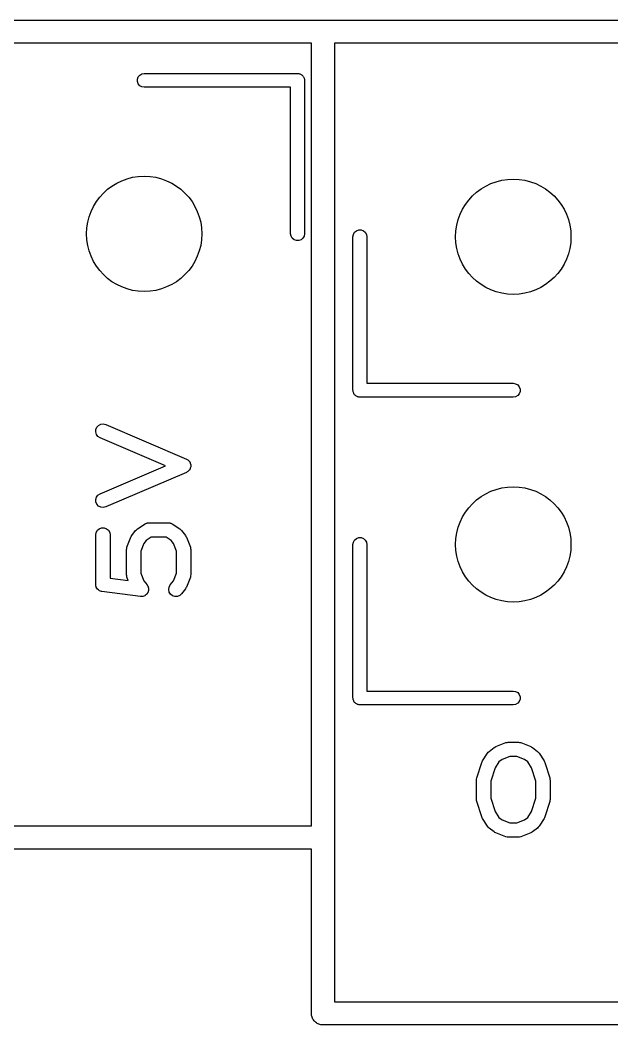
# Model space of a CAD drawing. Extents: x 10 to 287, y -200 to -10.
# Drawn here: x 83.61 to 88.74, y -45.82 to -37.11 of the extents above; entities that cross this region are included whole.
import ezdxf

# ---------------------------------------------------------------- set-up
doc = ezdxf.new("R2010")
doc.units = 0
doc.header["$MEASUREMENT"] = 0
doc.layers.add('BLACK', color=7, linetype='CONTINUOUS')

msp = doc.modelspace()

# ---------------------------------------------------------------- linework, layer by layer
at = {"layer": 'Black'}
for p, q in [((70.231, -37.111), (86.233, -37.111)), ((86.233, -37.111), (107.188, -37.111)), ((86.133, -37.311), (70.331, -37.311)), ((86.133, -44.096), (86.133, -37.311)), ((86.333, -37.311), (86.333, -44.196)), ((107.088, -37.311), (86.333, -37.311)), ((84.6245, -37.6232), (84.6316, -37.6036)), ((84.6316, -37.6036), (84.645, -37.5876)), ((84.645, -37.5876), (84.6631, -37.5772)), ((84.6631, -37.5772), (84.6836, -37.5736)), ((84.6836, -37.5736), (86.0136, -37.5736)), ((86.0136, -37.5736), (86.0188, -37.5745)), ((86.0188, -37.5745), (86.024, -37.5745)), ((86.024, -37.5745), (86.0289, -37.5763)), ((86.0289, -37.5763), (86.0341, -37.5772)), ((86.0341, -37.5772), (86.0387, -37.5798)), ((86.0387, -37.5798), (86.0436, -37.5816)), ((86.0436, -37.5816), (86.0476, -37.585)), ((86.0476, -37.585), (86.0522, -37.5876)), ((86.0522, -37.5876), (86.0555, -37.5917)), ((86.0555, -37.5917), (86.0596, -37.595)), ((86.0596, -37.595), (86.0622, -37.5996)), ((86.0622, -37.5996), (86.0656, -37.6036)), ((86.0656, -37.6036), (86.0674, -37.6085)), ((86.0674, -37.6085), (86.07, -37.6131)), ((86.07, -37.6131), (86.0709, -37.6183)), ((86.0709, -37.6183), (86.0727, -37.6232)), ((84.6245, -37.644), (84.6245, -37.6232)), ((84.6316, -37.6636), (84.6245, -37.644)), ((84.645, -37.6796), (84.6316, -37.6636)), ((84.6631, -37.69), (84.645, -37.6796)), ((84.6836, -37.6936), (84.6631, -37.69)), ((85.9536, -37.6936), (84.6836, -37.6936)), ((85.9536, -38.9636), (85.9536, -37.6936)), ((86.0727, -37.6232), (86.0727, -37.6284)), ((86.0727, -37.6284), (86.0736, -37.6336)), ((86.0736, -37.6336), (86.0736, -38.9636)), ((85.9572, -38.9841), (85.9536, -38.9636)), ((85.9676, -39.0022), (85.9572, -38.9841)), ((85.9836, -39.0156), (85.9676, -39.0022)), ((86.0032, -39.0227), (85.9836, -39.0156)), ((86.0436, -39.0156), (86.024, -39.0227)), ((86.0596, -39.0022), (86.0436, -39.0156)), ((86.07, -38.9841), (86.0596, -39.0022)), ((86.0736, -38.9636), (86.07, -38.9841)), ((86.494, -38.989), (86.4976, -38.9685)), ((86.494, -40.319), (86.494, -38.989)), ((86.4976, -38.9685), (86.508, -38.9504)), ((86.508, -38.9504), (86.524, -38.937)), ((86.524, -38.937), (86.5436, -38.9299)), ((86.5436, -38.9299), (86.5644, -38.9299)), ((86.5644, -38.9299), (86.584, -38.937)), ((86.584, -38.937), (86.6, -38.9504)), ((86.6, -38.9504), (86.6104, -38.9685)), ((86.6104, -38.9685), (86.614, -38.989)), ((86.614, -38.989), (86.614, -40.259)), ((86.024, -39.0227), (86.0032, -39.0227)), ((86.4949, -40.3242), (86.494, -40.319)), ((86.614, -40.259), (87.884, -40.259)), ((87.884, -40.259), (87.9045, -40.2626)), ((87.9045, -40.2626), (87.9226, -40.273)), ((87.9226, -40.273), (87.936, -40.289)), ((87.936, -40.289), (87.9431, -40.3086)), ((87.9431, -40.3086), (87.9431, -40.3294)), ((86.4949, -40.3294), (86.4949, -40.3242)), ((86.4967, -40.3343), (86.4949, -40.3294)), ((86.4976, -40.3395), (86.4967, -40.3343)), ((86.5002, -40.3441), (86.4976, -40.3395)), ((86.502, -40.349), (86.5002, -40.3441)), ((86.5054, -40.353), (86.502, -40.349)), ((86.508, -40.3576), (86.5054, -40.353)), ((86.5121, -40.3609), (86.508, -40.3576)), ((86.5154, -40.365), (86.5121, -40.3609)), ((86.52, -40.3676), (86.5154, -40.365)), ((86.524, -40.371), (86.52, -40.3676)), ((86.5289, -40.3728), (86.524, -40.371)), ((86.5335, -40.3754), (86.5289, -40.3728)), ((86.5387, -40.3763), (86.5335, -40.3754)), ((86.5436, -40.3781), (86.5387, -40.3763)), ((86.5488, -40.3781), (86.5436, -40.3781)), ((86.554, -40.379), (86.5488, -40.3781)), ((87.884, -40.379), (86.554, -40.379)), ((87.9045, -40.3754), (87.884, -40.379)), ((87.9226, -40.365), (87.9045, -40.3754)), ((87.936, -40.349), (87.9226, -40.365)), ((87.9431, -40.3294), (87.936, -40.349)), ((84.2636, -40.6808), (84.2648, -40.6592)), ((84.2648, -40.6592), (84.2734, -40.6392)), ((84.2734, -40.6392), (84.2882, -40.6234)), ((84.2882, -40.6234), (84.3076, -40.6136)), ((84.3076, -40.6136), (84.3292, -40.611)), ((84.3292, -40.611), (84.3503, -40.616)), ((84.3503, -40.616), (85.0503, -40.916)), ((84.2699, -40.7016), (84.2636, -40.6808)), ((84.2829, -40.719), (84.2699, -40.7016)), ((84.301, -40.7309), (84.2829, -40.719)), ((84.867, -40.9734), (84.301, -40.7309)), ((85.0503, -40.916), (85.0565, -40.92)), ((85.0565, -40.92), (85.0631, -40.9234)), ((85.0631, -40.9234), (85.0655, -40.9259)), ((85.0655, -40.9259), (85.0684, -40.9279)), ((85.0684, -40.9279), (85.0729, -40.9338)), ((84.301, -41.216), (84.867, -40.9734)), ((85.0684, -41.019), (85.0655, -41.0209)), ((85.0729, -41.013), (85.0684, -41.019)), ((85.0729, -40.9338), (85.078, -40.9392)), ((85.078, -41.0076), (85.0729, -41.013)), ((85.078, -40.9392), (85.0793, -40.9424)), ((85.0793, -41.0044), (85.078, -41.0076)), ((85.0793, -40.9424), (85.0815, -40.9452)), ((85.0815, -41.0016), (85.0793, -41.0044)), ((85.0815, -40.9452), (85.0836, -40.9524)), ((85.0836, -40.9945), (85.0815, -41.0016)), ((85.0836, -40.9524), (85.0865, -40.9592)), ((85.0865, -40.9877), (85.0836, -40.9945)), ((85.0865, -40.9592), (85.0867, -40.9627)), ((85.0867, -40.9842), (85.0865, -40.9877)), ((85.0867, -40.9627), (85.0877, -40.966)), ((85.0877, -40.9808), (85.0867, -40.9842)), ((85.0877, -40.966), (85.0873, -40.9734)), ((85.0873, -40.9734), (85.0877, -40.9808)), ((85.0503, -41.0309), (84.3503, -41.3309)), ((85.0565, -41.0268), (85.0503, -41.0309)), ((85.0631, -41.0235), (85.0565, -41.0268)), ((85.0655, -41.0209), (85.0631, -41.0235)), ((84.2636, -41.266), (84.2699, -41.2452)), ((84.2648, -41.2877), (84.2636, -41.266)), ((84.2699, -41.2452), (84.2829, -41.2279)), ((84.2829, -41.2279), (84.301, -41.216)), ((84.2734, -41.3076), (84.2648, -41.2877)), ((84.2882, -41.3235), (84.2734, -41.3076)), ((84.3076, -41.3333), (84.2882, -41.3235)), ((84.3292, -41.3358), (84.3076, -41.3333)), ((84.3503, -41.3309), (84.3292, -41.3358)), ((84.2669, -41.5521), (84.2778, -41.5333)), ((84.2778, -41.5333), (84.2944, -41.5193)), ((84.2944, -41.5193), (84.3148, -41.5119)), ((84.3148, -41.5119), (84.3365, -41.5119)), ((84.3365, -41.5119), (84.3569, -41.5193)), ((84.3569, -41.5193), (84.3735, -41.5333)), ((84.3735, -41.5333), (84.3844, -41.5521)), ((84.5763, -41.5779), (84.6097, -41.5351)), ((84.6097, -41.5351), (84.6175, -41.528)), ((84.6175, -41.528), (84.6252, -41.5209)), ((84.6252, -41.5209), (84.6919, -41.478)), ((84.6919, -41.478), (84.6983, -41.4753)), ((84.6983, -41.4753), (84.7043, -41.4718)), ((84.7043, -41.4718), (84.7082, -41.4711)), ((84.7082, -41.4711), (84.7119, -41.4696)), ((84.7119, -41.4696), (84.7188, -41.4693)), ((84.7188, -41.4693), (84.7257, -41.4681)), ((84.7257, -41.4681), (84.8923, -41.4681)), ((84.8923, -41.4681), (84.8992, -41.4693)), ((84.8992, -41.4693), (84.9061, -41.4696)), ((84.9061, -41.4696), (84.9098, -41.4712)), ((84.9098, -41.4712), (84.9137, -41.4718)), ((84.9137, -41.4718), (84.9197, -41.4753)), ((84.9197, -41.4753), (84.9261, -41.478)), ((84.9261, -41.478), (84.9928, -41.5209)), ((84.9928, -41.5209), (85.0005, -41.528)), ((85.0005, -41.528), (85.0083, -41.5351)), ((85.0083, -41.5351), (85.0417, -41.5779)), ((84.2632, -41.5734), (84.2669, -41.5521)), ((84.2632, -42.002), (84.2632, -41.5734)), ((84.3844, -41.5521), (84.3882, -41.5734)), ((84.3882, -41.5734), (84.3882, -41.947)), ((84.5341, -41.6793), (84.5674, -41.5936)), ((84.5674, -41.5936), (84.5721, -41.5859)), ((84.5721, -41.5859), (84.5763, -41.5779)), ((84.7018, -41.6202), (84.6806, -41.6475)), ((84.744, -41.5931), (84.7018, -41.6202)), ((84.874, -41.5931), (84.744, -41.5931)), ((84.9162, -41.6202), (84.874, -41.5931)), ((84.9374, -41.6474), (84.9162, -41.6202)), ((85.0417, -41.5779), (85.0459, -41.5859)), ((85.0459, -41.5859), (85.0506, -41.5936)), ((85.0506, -41.5936), (85.0839, -41.6793)), ((86.4976, -41.6355), (86.508, -41.6174)), ((86.508, -41.6174), (86.524, -41.604)), ((86.524, -41.604), (86.5436, -41.5969)), ((86.5436, -41.5969), (86.5644, -41.5969)), ((86.5644, -41.5969), (86.584, -41.604)), ((86.584, -41.604), (86.6, -41.6174)), ((86.6, -41.6174), (86.6104, -41.6355)), ((84.5298, -41.7006), (84.5318, -41.6907)), ((84.53, -41.7013), (84.5298, -41.7006)), ((84.5298, -41.702), (84.53, -41.7013)), ((84.5298, -41.9163), (84.5298, -41.702)), ((84.5318, -41.6907), (84.5336, -41.6806)), ((84.5336, -41.6806), (84.5339, -41.68)), ((84.5339, -41.68), (84.5341, -41.6793)), ((84.6806, -41.6475), (84.6548, -41.7137)), ((84.6548, -41.7137), (84.6548, -41.9046)), ((84.9632, -41.7137), (84.9374, -41.6474)), ((84.9632, -41.9046), (84.9632, -41.7137)), ((85.0839, -41.6793), (85.0841, -41.68)), ((85.0841, -41.68), (85.0844, -41.6806)), ((85.0844, -41.6806), (85.0862, -41.6907)), ((85.0862, -41.6907), (85.0882, -41.7006)), ((85.0882, -41.7006), (85.088, -41.7013)), ((85.088, -41.7013), (85.0882, -41.702)), ((85.0882, -41.702), (85.0882, -41.9163)), ((86.494, -41.656), (86.4976, -41.6355)), ((86.494, -42.986), (86.494, -41.656)), ((86.6104, -41.6355), (86.614, -41.656)), ((86.614, -41.656), (86.614, -42.926)), ((84.3882, -41.947), (84.5451, -41.9672)), ((84.53, -41.917), (84.5298, -41.9163)), ((84.5298, -41.9177), (84.53, -41.917)), ((84.5318, -41.9276), (84.5298, -41.9177)), ((84.5336, -41.9377), (84.5318, -41.9276)), ((84.5339, -41.9383), (84.5336, -41.9377)), ((84.5341, -41.9389), (84.5339, -41.9383)), ((84.5451, -41.9672), (84.5341, -41.9389)), ((84.6548, -41.9046), (84.6806, -41.9708)), ((84.6806, -41.9708), (84.7083, -42.0065)), ((84.9097, -42.0065), (84.9374, -41.9708)), ((84.9374, -41.9708), (84.9632, -41.9046)), ((85.0839, -41.9389), (85.0506, -42.0247)), ((85.0841, -41.9383), (85.0839, -41.9389)), ((85.0844, -41.9377), (85.0841, -41.9383)), ((85.0862, -41.9276), (85.0844, -41.9377)), ((85.0882, -41.9176), (85.0862, -41.9276)), ((85.0882, -41.9163), (85.088, -41.917)), ((85.088, -41.917), (85.0882, -41.9176)), ((84.2634, -42.0035), (84.2632, -42.002)), ((84.2632, -42.0049), (84.2634, -42.0035)), ((84.2653, -42.0141), (84.2632, -42.0049)), ((84.2669, -42.0234), (84.2653, -42.0141)), ((84.2677, -42.0247), (84.2669, -42.0234)), ((84.268, -42.0261), (84.2677, -42.0247)), ((84.2731, -42.034), (84.268, -42.0261)), ((84.2778, -42.0422), (84.2731, -42.034)), ((84.2789, -42.0431), (84.2778, -42.0422)), ((84.2797, -42.0444), (84.2789, -42.0431)), ((84.2872, -42.0501), (84.2797, -42.0444)), ((84.2944, -42.0561), (84.2872, -42.0501)), ((84.2958, -42.0566), (84.2944, -42.0561)), ((84.297, -42.0575), (84.2958, -42.0566)), ((84.306, -42.0603), (84.297, -42.0575)), ((84.3148, -42.0635), (84.306, -42.0603)), ((84.3163, -42.0635), (84.3148, -42.0635)), ((84.3177, -42.064), (84.3163, -42.0635)), ((84.651, -42.1068), (84.3177, -42.064)), ((84.7083, -42.0065), (84.7122, -42.0138)), ((84.7122, -42.0138), (84.7167, -42.0208)), ((84.7167, -42.0208), (84.7172, -42.0233)), ((84.7172, -42.0233), (84.7185, -42.0257)), ((84.7187, -42.0635), (84.7175, -42.0658)), ((84.7185, -42.0257), (84.7196, -42.0339)), ((84.7197, -42.0553), (84.7187, -42.0635)), ((84.7196, -42.0339), (84.7214, -42.0419)), ((84.7215, -42.0472), (84.7197, -42.0553)), ((84.7214, -42.0419), (84.7211, -42.0446)), ((84.7211, -42.0446), (84.7215, -42.0472)), ((84.8965, -42.0472), (84.8995, -42.0257)), ((84.9011, -42.0684), (84.8965, -42.0472)), ((84.8995, -42.0257), (84.9097, -42.0065)), ((85.0417, -42.0404), (85.0083, -42.0832)), ((85.0459, -42.0324), (85.0417, -42.0404)), ((85.0506, -42.0247), (85.0459, -42.0324)), ((84.6593, -42.1065), (84.651, -42.1068)), ((84.6676, -42.1068), (84.6593, -42.1065)), ((84.6701, -42.106), (84.6676, -42.1068)), ((84.6727, -42.1058), (84.6701, -42.106)), ((84.6803, -42.1026), (84.6727, -42.1058)), ((84.6882, -42.1001), (84.6803, -42.1026)), ((84.6903, -42.0985), (84.6882, -42.1001)), ((84.6927, -42.0975), (84.6903, -42.0985)), ((84.6988, -42.0919), (84.6927, -42.0975)), ((84.7054, -42.0868), (84.6988, -42.0919)), ((84.7068, -42.0845), (84.7054, -42.0868)), ((84.7087, -42.0828), (84.7068, -42.0845)), ((84.7125, -42.0754), (84.7087, -42.0828)), ((84.7169, -42.0684), (84.7125, -42.0754)), ((84.7175, -42.0658), (84.7169, -42.0684)), ((84.9126, -42.0868), (84.9011, -42.0684)), ((84.9298, -42.1001), (84.9126, -42.0868)), ((84.9504, -42.1068), (84.9298, -42.1001)), ((84.9721, -42.106), (84.9504, -42.1068)), ((84.9922, -42.0978), (84.9721, -42.106)), ((85.0083, -42.0832), (84.9922, -42.0978)), ((86.614, -42.926), (87.884, -42.926)), ((87.884, -42.926), (87.9045, -42.9296)), ((87.9045, -42.9296), (87.9226, -42.94)), ((86.4949, -42.9912), (86.494, -42.986)), ((86.4949, -42.9964), (86.4949, -42.9912)), ((86.4967, -43.0013), (86.4949, -42.9964)), ((86.4976, -43.0065), (86.4967, -43.0013)), ((86.5002, -43.0111), (86.4976, -43.0065)), ((86.502, -43.016), (86.5002, -43.0111)), ((86.5054, -43.02), (86.502, -43.016)), ((86.508, -43.0246), (86.5054, -43.02)), ((87.9226, -42.94), (87.936, -42.956)), ((87.936, -43.016), (87.9226, -43.032)), ((87.936, -42.956), (87.9431, -42.9756)), ((87.9431, -42.9964), (87.936, -43.016)), ((87.9431, -42.9756), (87.9431, -42.9964)), ((86.5121, -43.0279), (86.508, -43.0246)), ((86.5154, -43.032), (86.5121, -43.0279)), ((86.52, -43.0346), (86.5154, -43.032)), ((86.524, -43.038), (86.52, -43.0346)), ((86.5289, -43.0398), (86.524, -43.038)), ((86.5335, -43.0424), (86.5289, -43.0398)), ((86.5387, -43.0433), (86.5335, -43.0424)), ((86.5436, -43.0451), (86.5387, -43.0433)), ((86.5488, -43.0451), (86.5436, -43.0451)), ((86.554, -43.046), (86.5488, -43.0451)), ((87.884, -43.046), (86.554, -43.046)), ((87.9045, -43.0424), (87.884, -43.046)), ((87.9226, -43.032), (87.9045, -43.0424)), ((87.8298, -43.3712), (87.8398, -43.3692)), ((87.8398, -43.3692), (87.8405, -43.3693)), ((87.8405, -43.3693), (87.8411, -43.3692)), ((87.8411, -43.3692), (87.9269, -43.3692)), ((87.9269, -43.3692), (87.9275, -43.3693)), ((87.9275, -43.3693), (87.9282, -43.3692)), ((87.9282, -43.3692), (87.9382, -43.3712)), ((87.66, -43.4645), (87.6671, -43.4568)), ((87.6671, -43.4568), (87.6742, -43.449)), ((87.6742, -43.449), (87.7171, -43.4157)), ((87.7171, -43.4157), (87.7251, -43.4114)), ((87.7251, -43.4114), (87.7328, -43.4067)), ((87.7328, -43.4067), (87.8185, -43.3734)), ((87.8185, -43.3734), (87.8192, -43.3733)), ((87.8192, -43.3733), (87.8198, -43.3729)), ((87.8198, -43.3729), (87.8298, -43.3712)), ((87.9382, -43.3712), (87.9482, -43.3729)), ((87.9482, -43.3729), (87.9488, -43.3733)), ((87.9488, -43.3733), (87.9495, -43.3734)), ((87.9495, -43.3734), (88.0352, -43.4067)), ((88.0352, -43.4067), (88.0429, -43.4114)), ((88.0429, -43.4114), (88.0509, -43.4157)), ((88.0509, -43.4157), (88.0938, -43.449)), ((88.0938, -43.449), (88.1009, -43.4568)), ((88.1009, -43.4568), (88.108, -43.4645)), ((87.6102, -43.5459), (87.614, -43.5387)), ((87.614, -43.5387), (87.6171, -43.5312)), ((87.6171, -43.5312), (87.66, -43.4645)), ((87.7594, -43.5411), (87.7267, -43.5919)), ((87.7866, -43.5199), (87.7594, -43.5411)), ((87.8529, -43.4942), (87.7866, -43.5199)), ((87.9151, -43.4942), (87.8529, -43.4942)), ((87.9814, -43.5199), (87.9151, -43.4942)), ((88.0086, -43.5411), (87.9814, -43.5199)), ((88.0413, -43.5919), (88.0086, -43.5411)), ((88.108, -43.4645), (88.1509, -43.5312)), ((88.1509, -43.5312), (88.154, -43.5387)), ((88.154, -43.5387), (88.1578, -43.5459)), ((87.5674, -43.6792), (87.6102, -43.5459)), ((87.7267, -43.5919), (87.6894, -43.7081)), ((88.0786, -43.7081), (88.0413, -43.5919)), ((88.1578, -43.5459), (88.2006, -43.6792)), ((87.5644, -43.6983), (87.566, -43.6888)), ((87.5644, -43.865), (87.5644, -43.6983)), ((87.566, -43.6888), (87.5674, -43.6792)), ((87.6894, -43.7081), (87.6894, -43.8552)), ((88.0786, -43.8552), (88.0786, -43.7081)), ((88.2006, -43.6792), (88.202, -43.6888)), ((88.202, -43.6888), (88.2036, -43.6983)), ((88.2036, -43.6983), (88.2036, -43.865)), ((87.566, -43.8745), (87.5644, -43.865)), ((87.5674, -43.8841), (87.566, -43.8745)), ((87.6102, -44.0175), (87.5674, -43.8841)), ((87.6894, -43.8552), (87.7267, -43.9714)), ((88.0413, -43.9714), (88.0786, -43.8552)), ((88.2006, -43.8841), (88.1578, -44.0175)), ((88.202, -43.8745), (88.2006, -43.8841)), ((88.2036, -43.865), (88.202, -43.8745)), ((87.7267, -43.9714), (87.7594, -44.0222)), ((88.0086, -44.0222), (88.0413, -43.9714)), ((87.614, -44.0246), (87.6102, -44.0175)), ((87.6171, -44.0321), (87.614, -44.0246)), ((87.66, -44.0988), (87.6171, -44.0321)), ((87.7594, -44.0222), (87.7866, -44.0434)), ((87.7866, -44.0434), (87.8529, -44.0692)), ((87.9151, -44.0692), (87.9814, -44.0434)), ((87.9814, -44.0434), (88.0086, -44.0222)), ((88.1509, -44.0321), (88.108, -44.0988)), ((88.154, -44.0246), (88.1509, -44.0321)), ((88.1578, -44.0175), (88.154, -44.0246)), ((70.331, -44.096), (86.133, -44.096)), ((87.6671, -44.1065), (87.66, -44.0988)), ((87.6742, -44.1143), (87.6671, -44.1065)), ((87.7171, -44.1477), (87.6742, -44.1143)), ((87.725, -44.1519), (87.7171, -44.1477)), ((87.7328, -44.1566), (87.725, -44.1519)), ((87.8529, -44.0692), (87.9151, -44.0692)), ((88.043, -44.1519), (88.0352, -44.1566)), ((88.0509, -44.1477), (88.043, -44.1519)), ((88.0938, -44.1143), (88.0509, -44.1477)), ((88.1009, -44.1065), (88.0938, -44.1143)), ((88.108, -44.0988), (88.1009, -44.1065)), ((86.333, -44.196), (86.333, -45.62)), ((87.8185, -44.1899), (87.7328, -44.1566)), ((87.8192, -44.1901), (87.8185, -44.1899)), ((87.8198, -44.1904), (87.8192, -44.1901)), ((87.8298, -44.1922), (87.8198, -44.1904)), ((87.8398, -44.1942), (87.8298, -44.1922)), ((87.8405, -44.194), (87.8398, -44.1942)), ((87.8411, -44.1942), (87.8405, -44.194)), ((87.9269, -44.1942), (87.8411, -44.1942)), ((87.9275, -44.194), (87.9269, -44.1942)), ((87.9282, -44.1942), (87.9275, -44.194)), ((87.9382, -44.1922), (87.9282, -44.1942)), ((87.9482, -44.1904), (87.9382, -44.1922)), ((87.9488, -44.1901), (87.9482, -44.1904)), ((87.9495, -44.1899), (87.9488, -44.1901)), ((88.0352, -44.1566), (87.9495, -44.1899)), ((86.133, -44.296), (70.231, -44.296)), ((86.133, -45.72), (86.133, -44.296)), ((86.333, -45.62), (107.061, -45.62)), ((86.1345, -45.7286), (86.133, -45.72)), ((86.1345, -45.7374), (86.1345, -45.7286)), ((86.1375, -45.7456), (86.1345, -45.7374)), ((86.139, -45.7542), (86.1375, -45.7456)), ((86.1434, -45.7618), (86.139, -45.7542)), ((86.1464, -45.77), (86.1434, -45.7618)), ((86.152, -45.7767), (86.1464, -45.77)), ((86.1564, -45.7843), (86.152, -45.7767)), ((86.1631, -45.7899), (86.1564, -45.7843)), ((86.1687, -45.7966), (86.1631, -45.7899)), ((86.1763, -45.801), (86.1687, -45.7966)), ((86.183, -45.8066), (86.1763, -45.801)), ((86.1912, -45.8096), (86.183, -45.8066)), ((86.1988, -45.814), (86.1912, -45.8096)), ((86.2074, -45.8155), (86.1988, -45.814)), ((86.2156, -45.8185), (86.2074, -45.8155)), ((86.2244, -45.8185), (86.2156, -45.8185)), ((86.233, -45.82), (86.2244, -45.8185)), ((107.061, -45.82), (86.233, -45.82))]:
    msp.add_line(p, q, dxfattribs=at)
for centre in [(84.6836, -38.9636), (87.884, -38.989), (87.884, -41.656)]:
    msp.add_circle(centre, 0.5, dxfattribs=at)

doc.saveas('drawing.dxf')
